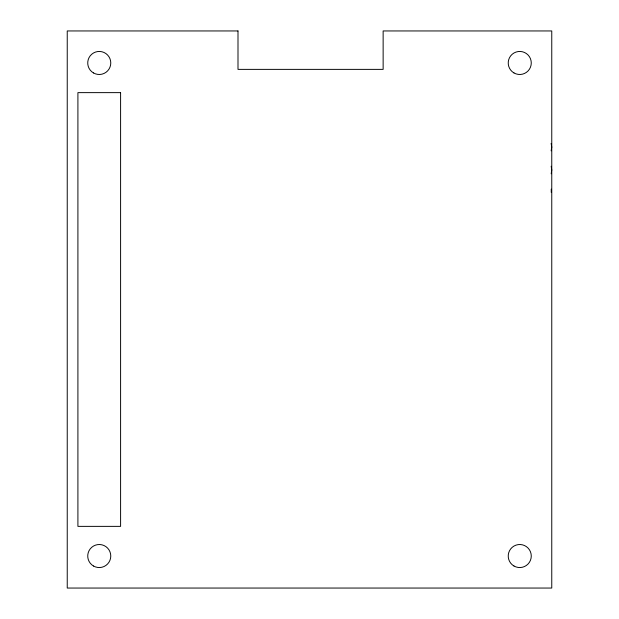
<?xml version="1.0" encoding="UTF-8"?>
<svg xmlns="http://www.w3.org/2000/svg" width="619" height="619" viewBox="0 0 619 619"><rect width="100%" height="100%" fill="white"/><g stroke="black" fill="none" stroke-linecap="round" stroke-linejoin="round"><path stroke-width="0.93" d="M551.204 173.777L551.761 169.993L551.196 166.248M551.158 150.835L551.761 147.16L551.134 143.407M551.258 189.143L551.258 192.385M237.998 30.95L67.239 30.95L67.239 588.05L551.761 588.05L551.761 30.95L383.138 30.95L383.138 69.374L237.998 69.374L237.998 30.95M120.597 92.633L77.909 92.633L77.909 526.367L120.597 526.367L120.597 92.633M93.492 566.014A11.529 11.529 0 0 0 110.778 556.032A11.529 11.529 0 0 0 93.492 546.051A11.529 11.529 0 0 0 93.492 566.014M93.492 72.949A11.529 11.529 0 0 0 110.778 62.968A11.529 11.529 0 0 0 93.492 52.986A11.529 11.529 0 0 0 93.492 72.949M513.987 72.949A11.529 11.529 0 0 0 531.272 62.968A11.529 11.529 0 0 0 513.987 52.986A11.529 11.529 0 0 0 513.987 72.949M513.987 566.014A11.529 11.529 0 0 0 531.272 556.032A11.529 11.529 0 0 0 513.987 546.051A11.529 11.529 0 0 0 513.987 566.014"/></g></svg>
